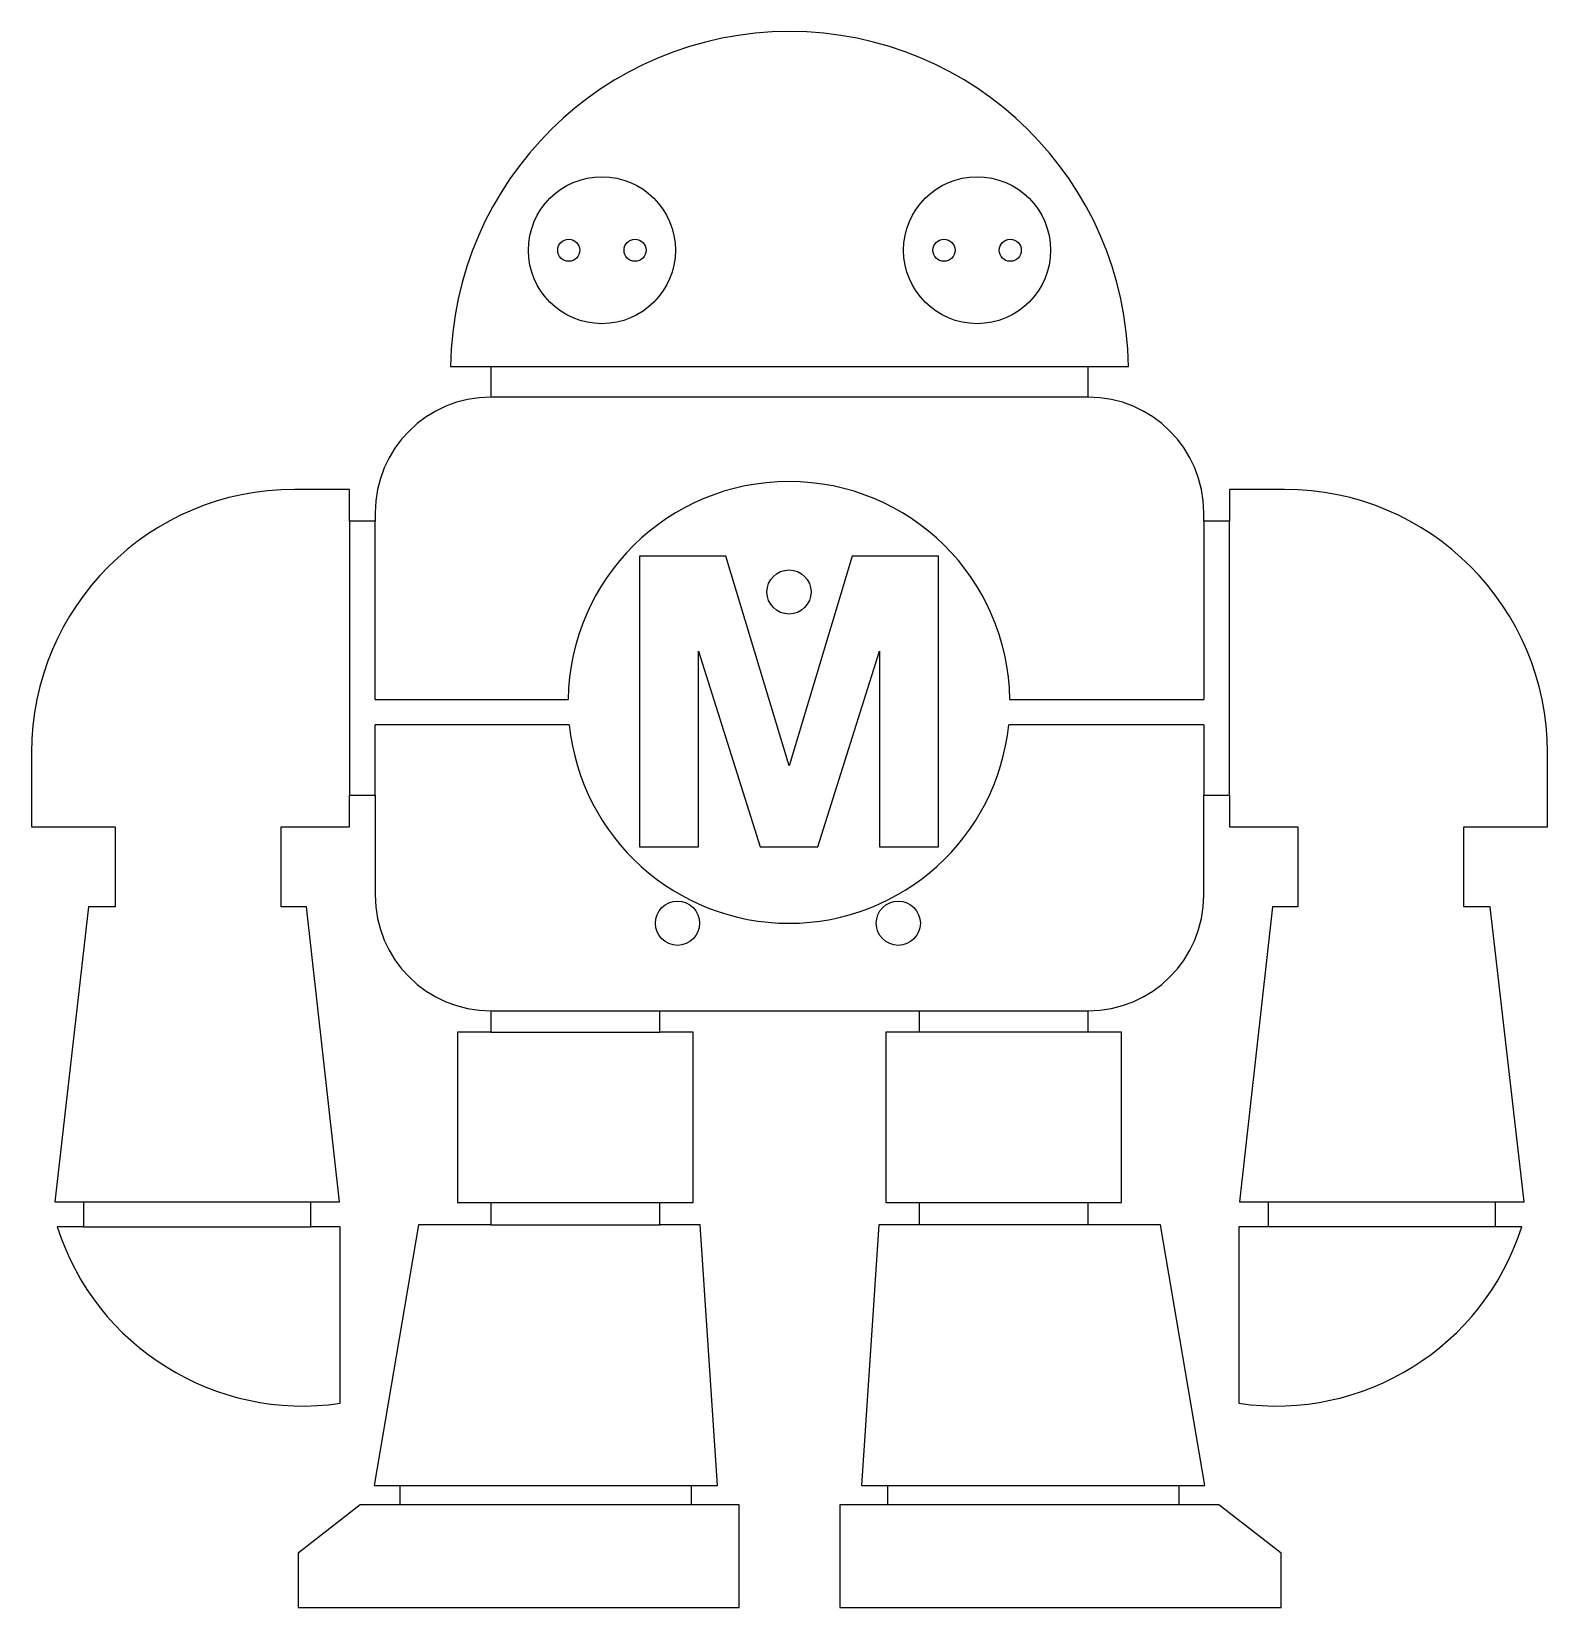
# Model space of a CAD drawing. Header units: millimetres. Extents: x 2302.3 to 2371, y 970.4 to 1041.7.
import ezdxf

# ---------------------------------------------------------------- set-up
doc = ezdxf.new("R2010")
doc.units = ezdxf.units.MM

msp = doc.modelspace()

# ---------------------------------------------------------------- linework, layer by layer
for p, q in [((2321.297, 1026.555), (2323.118, 1026.555)), ((2323.118, 1026.555), (2323.118, 1025.167)), ((2350.163, 1025.167), (2350.163, 1026.555)), ((2350.163, 1026.555), (2351.984, 1026.555)), ((2350.163, 1025.167), (2350.163, 1025.167)), ((2316.715, 1020.991), (2314.229, 1020.991)), ((2316.715, 1019.552), (2316.715, 1020.991)), ((2359.052, 1020.991), (2356.566, 1020.991)), ((2356.566, 1020.991), (2356.566, 1019.552)), ((2317.879, 1019.928), (2317.879, 1019.552)), ((2355.402, 1019.552), (2355.402, 1019.928)), ((2317.879, 1019.552), (2316.715, 1019.552)), ((2356.566, 1019.552), (2355.402, 1019.552)), ((2302.32, 1009.081), (2302.32, 1005.71)), ((2370.961, 1005.71), (2370.961, 1009.081)), ((2316.715, 1005.71), (2316.715, 1007.149)), ((2316.715, 1007.149), (2317.879, 1007.149)), ((2317.879, 1007.149), (2317.879, 1002.621)), ((2355.402, 1002.621), (2355.402, 1007.149)), ((2355.402, 1007.149), (2356.566, 1007.149)), ((2356.566, 1007.149), (2356.566, 1005.71)), ((2302.32, 1005.71), (2306.103, 1005.71)), ((2306.103, 1005.71), (2306.103, 1002.096)), ((2313.623, 1002.096), (2313.623, 1005.71)), ((2313.623, 1005.71), (2316.715, 1005.71)), ((2356.566, 1005.71), (2359.658, 1005.71)), ((2359.658, 1005.71), (2359.658, 1002.096)), ((2367.177, 1002.096), (2367.177, 1005.71)), ((2367.177, 1005.71), (2370.961, 1005.71)), ((2304.907, 1002.096), (2303.371, 988.733)), ((2306.103, 1002.096), (2304.907, 1002.096)), ((2314.776, 1002.096), (2313.623, 1002.096)), ((2316.272, 988.733), (2314.776, 1002.096)), ((2358.505, 1002.096), (2357.009, 988.733)), ((2359.658, 1002.096), (2358.505, 1002.096)), ((2368.373, 1002.096), (2367.177, 1002.096)), ((2369.91, 988.733), (2368.373, 1002.096)), ((2323.118, 997.382), (2323.118, 997.382)), ((2323.118, 997.382), (2323.118, 996.421)), ((2330.768, 996.421), (2330.768, 997.382)), ((2330.768, 997.382), (2342.512, 997.382)), ((2342.512, 997.382), (2342.512, 996.421)), ((2350.163, 996.421), (2350.163, 997.382)), ((2323.118, 996.421), (2321.608, 996.421)), ((2321.608, 996.421), (2321.608, 988.697)), ((2332.278, 996.421), (2330.768, 996.421)), ((2332.278, 988.697), (2332.278, 996.421)), ((2342.512, 996.421), (2341.003, 996.421)), ((2341.003, 996.421), (2341.003, 988.697)), ((2351.673, 996.421), (2350.163, 996.421)), ((2351.673, 988.697), (2351.673, 996.421)), ((2303.371, 988.733), (2304.671, 988.733)), ((2304.671, 988.733), (2304.671, 987.594)), ((2314.971, 987.594), (2314.971, 988.733)), ((2314.971, 988.733), (2316.272, 988.733)), ((2321.608, 988.697), (2323.118, 988.697)), ((2323.118, 988.697), (2323.118, 987.684)), ((2330.768, 987.684), (2330.768, 988.697)), ((2330.768, 988.697), (2332.278, 988.697)), ((2341.003, 988.697), (2342.512, 988.697)), ((2342.512, 988.697), (2342.512, 987.684)), ((2350.163, 987.684), (2350.163, 988.697)), ((2350.163, 988.697), (2351.673, 988.697)), ((2357.009, 988.733), (2358.309, 988.733)), ((2358.309, 988.733), (2358.309, 987.594)), ((2368.609, 987.594), (2368.609, 988.733)), ((2368.609, 988.733), (2369.91, 988.733)), ((2304.671, 987.594), (2303.486, 987.594)), ((2316.29, 987.594), (2314.971, 987.594)), ((2316.29, 979.611), (2316.29, 987.594)), ((2319.838, 987.684), (2317.831, 975.894)), ((2323.118, 987.684), (2319.838, 987.684)), ((2332.598, 987.684), (2330.768, 987.684)), ((2333.374, 975.894), (2332.598, 987.684)), ((2340.683, 987.684), (2339.906, 975.894)), ((2342.512, 987.684), (2340.683, 987.684)), ((2353.443, 987.684), (2350.163, 987.684)), ((2355.449, 975.894), (2353.443, 987.684)), ((2358.309, 987.594), (2356.991, 987.594)), ((2356.991, 987.594), (2356.991, 979.611)), ((2369.794, 987.594), (2368.609, 987.594)), ((2317.831, 975.894), (2319, 975.894)), ((2319, 975.894), (2319, 975.016)), ((2332.205, 975.016), (2332.205, 975.894)), ((2332.205, 975.894), (2333.374, 975.894)), ((2339.906, 975.894), (2341.075, 975.894)), ((2341.075, 975.894), (2341.075, 975.016)), ((2354.281, 975.016), (2354.281, 975.894)), ((2354.281, 975.894), (2355.449, 975.894)), ((2317.203, 975.016), (2314.386, 972.826)), ((2319, 975.016), (2317.203, 975.016)), ((2334.355, 975.016), (2332.205, 975.016)), ((2334.355, 970.366), (2334.355, 975.016)), ((2341.075, 975.016), (2338.926, 975.016)), ((2338.926, 975.016), (2338.926, 970.366)), ((2356.078, 975.016), (2354.281, 975.016)), ((2358.895, 972.826), (2356.078, 975.016)), ((2314.386, 972.826), (2314.386, 970.366)), ((2358.895, 970.366), (2358.895, 972.826)), ((2314.386, 970.366), (2334.355, 970.366)), ((2338.926, 970.366), (2358.895, 970.366))]:
    msp.add_line(p, q)
for points in [[(2323.118, 1026.555), (2350.163, 1026.555)], [(2350.163, 1025.167), (2323.118, 1025.167)], [(2316.715, 1019.552), (2316.715, 1007.149)], [(2317.879, 1011.483), (2317.879, 1019.552)], [(2355.402, 1019.552), (2355.402, 1011.483)], [(2356.566, 1007.149), (2356.566, 1019.552)], [(2317.879, 1011.483), (2326.619, 1011.483)], [(2346.617, 1011.483), (2355.402, 1011.483)], [(2317.879, 1007.149), (2317.879, 1010.322)], [(2326.67, 1010.322), (2317.879, 1010.322)], [(2355.402, 1010.322), (2346.565, 1010.322)], [(2355.402, 1010.322), (2355.402, 1007.149)], [(2323.118, 997.382), (2330.768, 997.382)], [(2342.512, 997.382), (2350.163, 997.382)], [(2323.118, 996.421), (2330.768, 996.421)], [(2350.163, 996.421), (2342.512, 996.421)], [(2304.671, 988.733), (2314.971, 988.733)], [(2323.118, 988.697), (2330.768, 988.697)], [(2342.512, 988.697), (2350.163, 988.697)], [(2358.309, 988.733), (2368.609, 988.733)], [(2304.671, 987.594), (2314.971, 987.594)], [(2323.118, 987.684), (2330.768, 987.684)], [(2350.163, 987.684), (2342.512, 987.684)], [(2368.609, 987.594), (2358.309, 987.594)], [(2319, 975.894), (2332.205, 975.894)], [(2341.075, 975.894), (2354.281, 975.894)], [(2332.205, 975.016), (2319, 975.016)], [(2354.281, 975.016), (2341.075, 975.016)]]:
    msp.add_lwpolyline(points)
msp.add_lwpolyline([(2336.618, 1008.475), (2333.765, 1017.971), (2329.845, 1017.971), (2329.845, 1004.803), (2332.514, 1004.803), (2332.514, 1013.668), (2335.316, 1004.803), (2337.92, 1004.803), (2340.721, 1013.668), (2340.721, 1004.803), (2343.391, 1004.803), (2343.391, 1017.971), (2339.471, 1017.971)], close=True)
for centre, radius in [((2328.147, 1031.818), 3.327), ((2345.134, 1031.818), 3.327), ((2326.647, 1031.818), 0.5), ((2329.647, 1031.818), 0.5), ((2343.634, 1031.818), 0.5), ((2346.634, 1031.818), 0.5), ((2336.618, 1016.344), 1), ((2331.567, 1001.344), 1), ((2341.567, 1001.344), 1)]:
    msp.add_circle(centre, radius)
for centre, radius, start, end in [((2336.64, 1026.375), 15.344, 0.67039, 179.32961), ((2323.118, 1019.928), 5.239, 90, 180), ((2350.163, 1019.928), 5.239, 0, 90), ((2336.618, 1011.344), 10, 0.79353, 179.20647), ((2314.229, 1009.081), 11.909, 90, 180), ((2359.052, 1009.081), 11.909, 0, 90), ((2336.618, 1011.344), 10, 185.86818, 354.13182), ((2323.118, 1002.621), 5.239, 180, 270), ((2350.163, 1002.621), 5.239, 270, 0), ((2314.596, 991.153), 11.665, 197.76314, 278.35143), ((2358.685, 991.153), 11.665, 261.64857, 342.23686)]:
    msp.add_arc(centre, radius, start, end)

doc.saveas('drawing.dxf')
